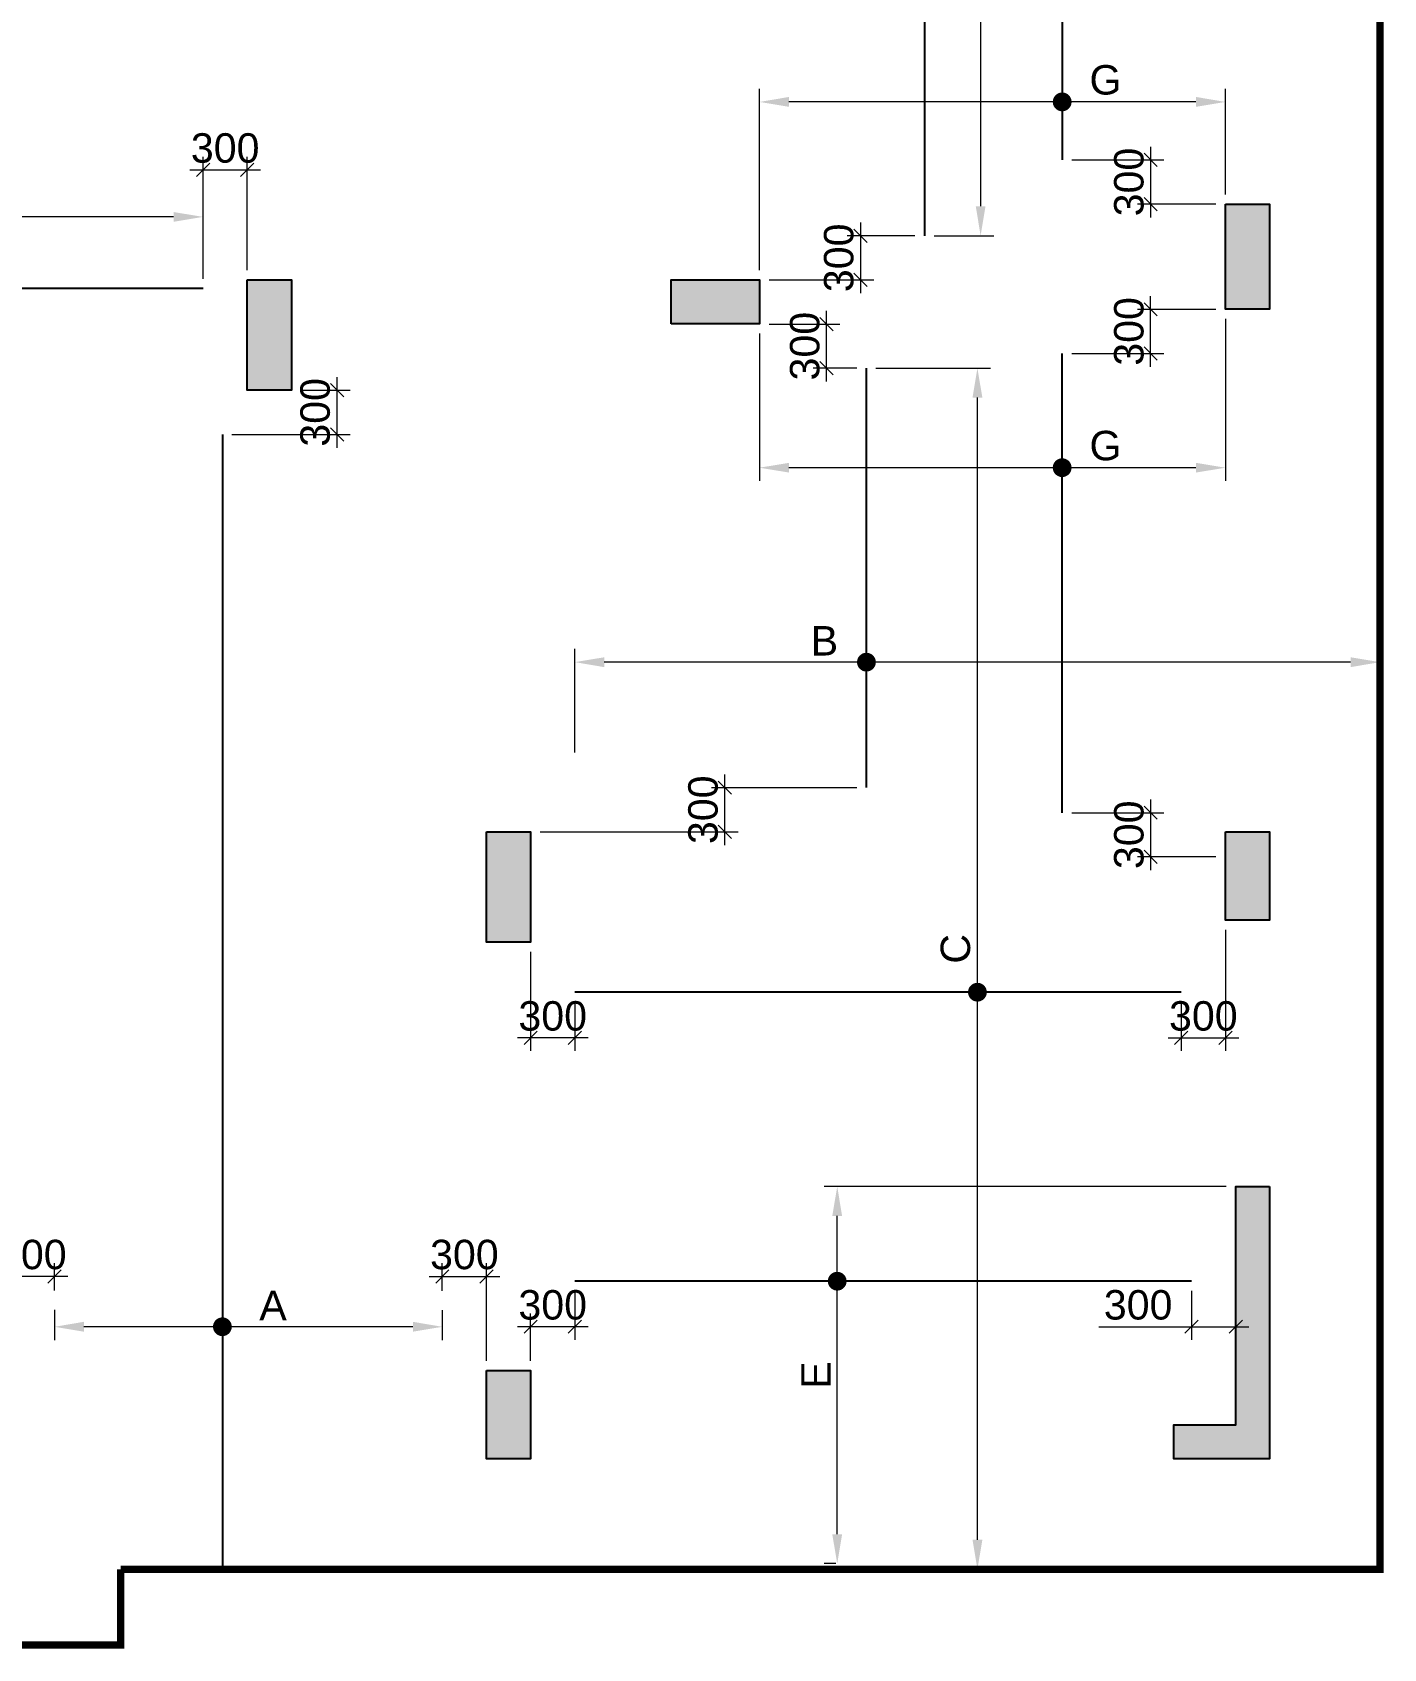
# Model space of a CAD drawing. Header units: millimetres. Extents: x 1123469 to 1752051, y -126924 to 196924.
# Drawn here: x 1631835 to 1641015, y 126439 to 137421 of the extents above; entities that cross this region are included whole.
import ezdxf

# ---------------------------------------------------------------- set-up
doc = ezdxf.new("R2010")
doc.units = ezdxf.units.MM
doc.header["$LTSCALE"] = 500
doc.header["$MEASUREMENT"] = 0
doc.header["$PDMODE"] = 34
doc.linetypes.add('CONTINOUS', pattern=[0])
doc.layers.get('Defpoints').update_dxf_attribs({"lineweight": 0})
for name, color, linetype in [('COL. DIM', 3, 'Continuous'), ('reinf.', 4, 'Continuous'), ('TOWER AREA COLUMN.', 6, 'Continuous')]:
    doc.layers.add(name, color=color, linetype=linetype)
for name, color, linetype, lineweight in [('CUT OUT', 1, 'Continuous', 13), ('dim-M', 1, 'Continuous', 15), ('FOOTING', 1, 'Continuous', 15), ('TOWER COL HATCH', 253, 'Continuous', 20)]:
    doc.layers.add(name, color=color, linetype=linetype, lineweight=lineweight)
doc.styles.add('3mm', font='arial.ttf')
doc.dimstyles.new('PARAMVEER', dxfattribs={"dimtxt": 200, "dimasz": 100, "dimexe": 0, "dimexo": 25, "dimgap": 10, "dimtad": 1, "dimdec": 0, "dimrnd": 5, "dimzin": 0, "dimdsep": 46, "dimtxsty": '3mm', "dimblk": 'OBLIQUE', "dimcen": 0.09, "dimdle": 75, "dimclrd": 1, "dimclre": 1, "dimclrt": 3, "dimadec": 0, "dimazin": 0, "dimtfac": 1, "dimtdec": 0, "dimtmove": 1, "dimatfit": 3, "dimfxl": 100, "dimtolj": 1, "dimtzin": 0, "dimlwd": 18, "dimlwe": 5, "dimarcsym": 0})

# ---------------------------------------------------------------- blocks, each defined once
blk = doc.blocks.new('3tgra')
at = {"layer": 'TOWER COL HATCH'}
h = blk.add_hatch(color=253, dxfattribs=at)
h.dxf.hatch_style = 1
h.paths.add_polyline_path([(1365941, 73232), (1365641, 73232), (1365641, 72517), (1365941, 72517)])
h = blk.add_hatch(color=253, dxfattribs=at)
h.dxf.hatch_style = 1
h.paths.add_polyline_path([(1369706, 72417), (1369706, 72717), (1369106, 72717), (1369106, 72417)])
h = blk.add_hatch(color=253, dxfattribs=at)
h.dxf.hatch_style = 1
h.paths.add_polyline_path([(1372586, 72717), (1372286, 72717), (1372286, 71967), (1372586, 71967)])
h = blk.add_hatch(color=253, dxfattribs=at)
h.dxf.hatch_style = 1
h.paths.add_polyline_path([(1365941, 68967), (1365641, 68967), (1365641, 68367), (1365941, 68367)])
h = blk.add_hatch(color=253, dxfattribs=at)
h.dxf.hatch_style = 1
h.paths.add_polyline_path([(1370961, 68967), (1370661, 68967), (1370661, 68217), (1370961, 68217)])
h = blk.add_hatch(color=253, dxfattribs=at)
h.dxf.hatch_style = 1
h.paths.add_polyline_path([(1365641, 66557), (1365641, 64707), (1366291, 64707), (1366291, 64937), (1365871, 64937), (1365871, 66557)])
h = blk.add_hatch(color=253, dxfattribs=at)
h.dxf.hatch_style = 1
h.paths.add_polyline_path([(1370961, 65307), (1370661, 65307), (1370661, 64707), (1370961, 64707)])
at = {"layer": 'TOWER AREA COLUMN.', "color": 4}
for points in [[(1365941, 73232), (1365641, 73232), (1365641, 72517), (1365941, 72517)], [(1369706, 72417), (1369706, 72717), (1369106, 72717), (1369106, 72417)], [(1372586, 72717), (1372286, 72717), (1372286, 71967), (1372586, 71967)], [(1365941, 68967), (1365641, 68967), (1365641, 68367), (1365941, 68367)], [(1370961, 68967), (1370661, 68967), (1370661, 68217), (1370961, 68217)], [(1370961, 65307), (1370661, 65307), (1370661, 64707), (1370961, 64707)]]:
    blk.add_lwpolyline(points, close=True, dxfattribs=at)
blk.add_lwpolyline([(1365641, 66557), (1365641, 64707), (1366291, 64707), (1366291, 64937), (1365871, 64937), (1365871, 66557), (1365641, 66557)], dxfattribs=at)
blk = doc.blocks.new('*D1159')
at = {"layer": 'COL. DIM', "color": 1, "linetype": 'CONTINOUS', "lineweight": 5, "ltscale": 10, "transparency": 16777216}
for p, q in [((1637961, 139499), (1638367, 139499)), ((1637961, 136039), (1638367, 136039))]:
    blk.add_line(p, q, dxfattribs=at)
at = {"layer": 'COL. DIM', "color": 1, "lineweight": 18, "ltscale": 10, "transparency": 16777216}
blk.add_line((1638277, 139299), (1638277, 136239), dxfattribs=at)
at = {"layer": 'COL. DIM', "color": 1, "ltscale": 10, "transparency": 16777216}
for points in [[(1638244, 139299), (1638310, 139299), (1638277, 139499)], [(1638244, 136239), (1638310, 136239), (1638277, 136039)]]:
    blk.add_solid(points, dxfattribs=at)
at = {"layer": 'Defpoints', "color": 0, "ltscale": 10, "transparency": 16777216}
for p in [(1637896, 139499), (1637896, 136039), (1638277, 136039)]:
    blk.add_point(p, dxfattribs=at)
at = {"layer": 'COL. DIM', "color": 3, "ltscale": 10, "transparency": 16777216, "insert": (1638132, 138812), "char_height": 200, "attachment_point": 5, "rotation": 90, "style": '3mm'}
blk.add_mtext('\\A1;B', dxfattribs=at)
blk = doc.blocks.new('_Oblique')
at = {"color": 0, "linetype": 'ByBlock', "lineweight": -2}
blk.add_line((-0.5, -0.5), (0.5, 0.5), dxfattribs=at)
blk = doc.blocks.new('*D1161')
at = {"layer": 'COL. DIM', "color": 1, "linetype": 'CONTINOUS', "lineweight": 5, "ltscale": 10, "transparency": 16777216}
for p, q in [((1634620, 128870), (1634620, 129058)), ((1634920, 128394), (1634920, 129058))]:
    blk.add_line(p, q, dxfattribs=at)
at = {"layer": 'COL. DIM', "color": 1, "lineweight": 18, "ltscale": 10, "transparency": 16777216}
blk.add_line((1634530, 128968), (1635010, 128968), dxfattribs=at)
at = {"layer": 'Defpoints', "color": 0, "ltscale": 10, "transparency": 16777216}
for p in [(1634920, 128968), (1634620, 128805), (1634920, 128329)]:
    blk.add_point(p, dxfattribs=at)
at = {"layer": 'COL. DIM', "color": 1, "lineweight": 18, "ltscale": 10, "transparency": 16777216, "xscale": 90, "yscale": 90, "zscale": 90, "rotation": 180}
blk.add_blockref('_Oblique', (1634620, 128968), dxfattribs=at)
at = {"layer": 'COL. DIM', "color": 1, "lineweight": 18, "ltscale": 10, "transparency": 16777216, "xscale": 90, "yscale": 90, "zscale": 90}
blk.add_blockref('_Oblique', (1634920, 128968), dxfattribs=at)
at = {"layer": 'COL. DIM', "color": 3, "ltscale": 10, "transparency": 16777216, "insert": (1634770, 129116), "char_height": 200, "attachment_point": 5, "style": '3mm'}
blk.add_mtext('\\A1;300', dxfattribs=at)
blk = doc.blocks.new('*D1162')
at = {"layer": 'COL. DIM', "color": 1, "linetype": 'CONTINOUS', "lineweight": 5, "ltscale": 10, "transparency": 16777216}
for p, q in [((1631685, 127994), (1631685, 129058)), ((1631985, 128872), (1631985, 129058))]:
    blk.add_line(p, q, dxfattribs=at)
at = {"layer": 'COL. DIM', "color": 1, "lineweight": 18, "ltscale": 10, "transparency": 16777216}
blk.add_line((1632075, 128968), (1631595, 128968), dxfattribs=at)
at = {"layer": 'Defpoints', "color": 0, "ltscale": 10, "transparency": 16777216}
for p in [(1631685, 128968), (1631985, 128807), (1631685, 127929)]:
    blk.add_point(p, dxfattribs=at)
at = {"layer": 'COL. DIM', "color": 1, "lineweight": 18, "ltscale": 10, "transparency": 16777216, "xscale": 90, "yscale": 90, "zscale": 90, "rotation": 180}
blk.add_blockref('_Oblique', (1631685, 128968), dxfattribs=at)
at = {"layer": 'COL. DIM', "color": 1, "lineweight": 18, "ltscale": 10, "transparency": 16777216, "xscale": 90, "yscale": 90, "zscale": 90}
blk.add_blockref('_Oblique', (1631985, 128968), dxfattribs=at)
at = {"layer": 'COL. DIM', "color": 3, "ltscale": 10, "transparency": 16777216, "insert": (1631835, 129116), "char_height": 200, "attachment_point": 5, "style": '3mm'}
blk.add_mtext('\\A1;300', dxfattribs=at)
blk = doc.blocks.new('*D1163')
at = {"layer": 'COL. DIM', "color": 1, "lineweight": 18, "ltscale": 10, "transparency": 16777216}
blk.add_line((1633905, 134599), (1633905, 135079), dxfattribs=at)
at = {"layer": 'COL. DIM', "color": 1, "linetype": 'CONTINOUS', "lineweight": 5, "ltscale": 10, "transparency": 16777216}
for p, q in [((1633660, 134989), (1633995, 134989)), ((1633191, 134689), (1633995, 134689))]:
    blk.add_line(p, q, dxfattribs=at)
at = {"layer": 'Defpoints', "color": 0, "ltscale": 10, "transparency": 16777216}
for p in [(1633595, 134989), (1633905, 134989), (1633126, 134689)]:
    blk.add_point(p, dxfattribs=at)
at = {"layer": 'COL. DIM', "color": 1, "lineweight": 18, "ltscale": 10, "transparency": 16777216, "xscale": 90, "yscale": 90, "zscale": 90}
for p, rotation in [((1633905, 134989), 90), ((1633905, 134689), 270)]:
    blk.add_blockref('_Oblique', p, dxfattribs=dict(at, rotation=rotation))
at = {"layer": 'COL. DIM', "color": 3, "ltscale": 10, "transparency": 16777216, "insert": (1633757, 134839), "char_height": 200, "attachment_point": 5, "rotation": 90, "style": '3mm'}
blk.add_mtext('\\A1;300', dxfattribs=at)
blk = doc.blocks.new('*D1168')
at = {"layer": 'COL. DIM', "color": 1, "linetype": 'CONTINOUS', "lineweight": 5, "ltscale": 10, "transparency": 16777216}
for p, q in [((1632995, 135747), (1632995, 136576)), ((1633295, 135804), (1633295, 136576))]:
    blk.add_line(p, q, dxfattribs=at)
at = {"layer": 'COL. DIM', "color": 1, "lineweight": 18, "ltscale": 10, "transparency": 16777216}
blk.add_line((1632905, 136486), (1633385, 136486), dxfattribs=at)
at = {"layer": 'Defpoints', "color": 0, "ltscale": 10, "transparency": 16777216}
for p in [(1633295, 136486), (1633295, 135739), (1632995, 135682)]:
    blk.add_point(p, dxfattribs=at)
at = {"layer": 'COL. DIM', "color": 1, "lineweight": 18, "ltscale": 10, "transparency": 16777216, "xscale": 90, "yscale": 90, "zscale": 90, "rotation": 180}
blk.add_blockref('_Oblique', (1632995, 136486), dxfattribs=at)
at = {"layer": 'COL. DIM', "color": 1, "lineweight": 18, "ltscale": 10, "transparency": 16777216, "xscale": 90, "yscale": 90, "zscale": 90}
blk.add_blockref('_Oblique', (1633295, 136486), dxfattribs=at)
at = {"layer": 'COL. DIM', "color": 3, "ltscale": 10, "transparency": 16777216, "insert": (1633145, 136634), "char_height": 200, "attachment_point": 5, "style": '3mm'}
blk.add_mtext('\\A1;300', dxfattribs=at)
blk = doc.blocks.new('*D1204')
at = {"layer": 'COL. DIM', "color": 1, "linetype": 'CONTINOUS', "lineweight": 5, "ltscale": 10, "transparency": 16777216}
for p, q in [((1628495, 135747), (1628495, 136257)), ((1632995, 135747), (1632995, 136257))]:
    blk.add_line(p, q, dxfattribs=at)
at = {"layer": 'COL. DIM', "color": 1, "lineweight": 18, "ltscale": 10, "transparency": 16777216}
blk.add_line((1632795, 136167), (1628695, 136167), dxfattribs=at)
at = {"layer": 'COL. DIM', "color": 1, "ltscale": 10, "transparency": 16777216}
for points in [[(1628695, 136200), (1628695, 136134), (1628495, 136167)], [(1632795, 136200), (1632795, 136134), (1632995, 136167)]]:
    blk.add_solid(points, dxfattribs=at)
at = {"layer": 'Defpoints', "color": 0, "ltscale": 10, "transparency": 16777216}
for p in [(1628495, 136167), (1628495, 135682), (1632995, 135682)]:
    blk.add_point(p, dxfattribs=at)
at = {"layer": 'COL. DIM', "color": 3, "ltscale": 10, "transparency": 16777216, "insert": (1630020, 136316), "char_height": 200, "width": 21.48, "attachment_point": 5, "style": '3mm'}
blk.add_mtext('\\A1;C', dxfattribs=at)
blk = doc.blocks.new('*D1205')
at = {"layer": 'COL. DIM', "color": 1, "linetype": 'CONTINOUS', "lineweight": 5, "ltscale": 10, "transparency": 16777216}
for p, q in [((1631985, 128742), (1631985, 128536)), ((1634620, 128740), (1634620, 128536))]:
    blk.add_line(p, q, dxfattribs=at)
at = {"layer": 'COL. DIM', "color": 1, "lineweight": 18, "ltscale": 10, "transparency": 16777216}
blk.add_line((1634420, 128626), (1632185, 128626), dxfattribs=at)
at = {"layer": 'COL. DIM', "color": 1, "ltscale": 10, "transparency": 16777216}
for points in [[(1632185, 128660), (1632185, 128593), (1631985, 128626)], [(1634420, 128660), (1634420, 128593), (1634620, 128626)]]:
    blk.add_solid(points, dxfattribs=at)
at = {"layer": 'Defpoints', "color": 0, "ltscale": 10, "transparency": 16777216}
for p in [(1631985, 128807), (1634620, 128805), (1631985, 128626)]:
    blk.add_point(p, dxfattribs=at)
at = {"layer": 'COL. DIM', "color": 3, "ltscale": 10, "transparency": 16777216, "insert": (1633470, 128771), "char_height": 200, "width": 21.48, "attachment_point": 5, "style": '3mm'}
blk.add_mtext('\\A1;A', dxfattribs=at)
blk = doc.blocks.new('*D1222')
at = {"layer": 'COL. DIM', "color": 1, "linetype": 'CONTINOUS', "lineweight": 5, "ltscale": 10, "transparency": 16777216}
for p, q in [((1636775, 135804), (1636775, 137038)), ((1639940, 136319), (1639940, 137038))]:
    blk.add_line(p, q, dxfattribs=at)
at = {"layer": 'COL. DIM', "color": 1, "lineweight": 18, "ltscale": 10, "transparency": 16777216}
blk.add_line((1639740, 136948), (1636975, 136948), dxfattribs=at)
at = {"layer": 'COL. DIM', "color": 1, "ltscale": 10, "transparency": 16777216}
for points in [[(1636975, 136982), (1636975, 136915), (1636775, 136948)], [(1639740, 136982), (1639740, 136915), (1639940, 136948)]]:
    blk.add_solid(points, dxfattribs=at)
at = {"layer": 'Defpoints', "color": 0, "ltscale": 10, "transparency": 16777216}
for p in [(1636775, 136948), (1639940, 136254), (1636775, 135739)]:
    blk.add_point(p, dxfattribs=at)
at = {"layer": 'COL. DIM', "color": 3, "ltscale": 10, "transparency": 16777216, "insert": (1639125, 137097), "char_height": 200, "width": 21.48, "attachment_point": 5, "style": '3mm'}
blk.add_mtext('\\A1;G', dxfattribs=at)
blk = doc.blocks.new('*D1230')
at = {"layer": 'COL. DIM', "color": 1, "lineweight": 18, "ltscale": 10, "transparency": 16777216}
blk.add_line((1639432, 136644), (1639432, 136164), dxfattribs=at)
at = {"layer": 'COL. DIM', "color": 1, "linetype": 'CONTINOUS', "lineweight": 5, "ltscale": 10, "transparency": 16777216}
for p, q in [((1638896, 136554), (1639522, 136554)), ((1639875, 136254), (1639342, 136254))]:
    blk.add_line(p, q, dxfattribs=at)
at = {"layer": 'Defpoints', "color": 0, "ltscale": 10, "transparency": 16777216}
for p in [(1638831, 136554), (1639432, 136254), (1639940, 136254)]:
    blk.add_point(p, dxfattribs=at)
at = {"layer": 'COL. DIM', "color": 1, "lineweight": 18, "ltscale": 10, "transparency": 16777216, "xscale": 90, "yscale": 90, "zscale": 90}
for p, rotation in [((1639432, 136554), 90), ((1639432, 136254), 270)]:
    blk.add_blockref('_Oblique', p, dxfattribs=dict(at, rotation=rotation))
at = {"layer": 'COL. DIM', "color": 3, "ltscale": 10, "transparency": 16777216, "insert": (1639285, 136404), "char_height": 200, "attachment_point": 5, "rotation": 90, "style": '3mm'}
blk.add_mtext('\\A1;300', dxfattribs=at)
blk = doc.blocks.new('*D1232')
at = {"layer": 'COL. DIM', "color": 1, "linetype": 'CONTINOUS', "lineweight": 5, "ltscale": 10, "transparency": 16777216}
for p, q in [((1639940, 131324), (1639940, 130500)), ((1639640, 130835), (1639640, 130500))]:
    blk.add_line(p, q, dxfattribs=at)
at = {"layer": 'COL. DIM', "color": 1, "lineweight": 18, "ltscale": 10, "transparency": 16777216}
blk.add_line((1639550, 130590), (1640030, 130590), dxfattribs=at)
at = {"layer": 'Defpoints', "color": 0, "ltscale": 10, "transparency": 16777216}
for p in [(1639940, 131389), (1639640, 130900), (1639940, 130590)]:
    blk.add_point(p, dxfattribs=at)
at = {"layer": 'COL. DIM', "color": 1, "lineweight": 18, "ltscale": 10, "transparency": 16777216, "xscale": 90, "yscale": 90, "zscale": 90, "rotation": 180}
blk.add_blockref('_Oblique', (1639640, 130590), dxfattribs=at)
at = {"layer": 'COL. DIM', "color": 1, "lineweight": 18, "ltscale": 10, "transparency": 16777216, "xscale": 90, "yscale": 90, "zscale": 90}
blk.add_blockref('_Oblique', (1639940, 130590), dxfattribs=at)
at = {"layer": 'COL. DIM', "color": 3, "ltscale": 10, "transparency": 16777216, "insert": (1639790, 130737), "char_height": 200, "attachment_point": 5, "style": '3mm'}
blk.add_mtext('\\A1;300', dxfattribs=at)
blk = doc.blocks.new('*D1233')
at = {"layer": 'COL. DIM', "color": 1, "linetype": 'CONTINOUS', "lineweight": 5, "ltscale": 10, "transparency": 16777216}
for p, q in [((1637566, 135139), (1638345, 135139)), ((1638246, 126979), (1638165, 126979))]:
    blk.add_line(p, q, dxfattribs=at)
at = {"layer": 'COL. DIM', "color": 1, "lineweight": 18, "ltscale": 10, "transparency": 16777216}
blk.add_line((1638255, 127179), (1638255, 134939), dxfattribs=at)
at = {"layer": 'COL. DIM', "color": 1, "ltscale": 10, "transparency": 16777216}
for points in [[(1638222, 134939), (1638289, 134939), (1638255, 135139)], [(1638222, 127179), (1638289, 127179), (1638255, 126979)]]:
    blk.add_solid(points, dxfattribs=at)
at = {"layer": 'Defpoints', "color": 0, "ltscale": 10, "transparency": 16777216}
for p in [(1637501, 135139), (1638255, 135139), (1638311, 126979)]:
    blk.add_point(p, dxfattribs=at)
at = {"layer": 'COL. DIM', "color": 3, "ltscale": 10, "transparency": 16777216, "insert": (1638107, 131194), "char_height": 200, "attachment_point": 5, "rotation": 90, "style": '3mm'}
blk.add_mtext('\\A1;C', dxfattribs=at)
blk = doc.blocks.new('*D1234')
at = {"layer": 'COL. DIM', "color": 1, "linetype": 'CONTINOUS', "lineweight": 5, "ltscale": 10, "transparency": 16777216}
for p, q in [((1635220, 131174), (1635220, 130500)), ((1635520, 130835), (1635520, 130500))]:
    blk.add_line(p, q, dxfattribs=at)
at = {"layer": 'COL. DIM', "color": 1, "lineweight": 18, "ltscale": 10, "transparency": 16777216}
blk.add_line((1635610, 130590), (1635130, 130590), dxfattribs=at)
at = {"layer": 'Defpoints', "color": 0, "ltscale": 10, "transparency": 16777216}
for p in [(1635220, 131239), (1635520, 130900), (1635220, 130590)]:
    blk.add_point(p, dxfattribs=at)
at = {"layer": 'COL. DIM', "color": 1, "lineweight": 18, "ltscale": 10, "transparency": 16777216, "xscale": 90, "yscale": 90, "zscale": 90, "rotation": 180}
blk.add_blockref('_Oblique', (1635220, 130590), dxfattribs=at)
at = {"layer": 'COL. DIM', "color": 1, "lineweight": 18, "ltscale": 10, "transparency": 16777216, "xscale": 90, "yscale": 90, "zscale": 90}
blk.add_blockref('_Oblique', (1635520, 130590), dxfattribs=at)
at = {"layer": 'COL. DIM', "color": 3, "ltscale": 10, "transparency": 16777216, "insert": (1635370, 130737), "char_height": 200, "attachment_point": 5, "style": '3mm'}
blk.add_mtext('\\A1;300', dxfattribs=at)
blk = doc.blocks.new('*D1235')
at = {"layer": 'COL. DIM', "color": 1, "linetype": 'CONTINOUS', "lineweight": 5, "ltscale": 10, "transparency": 16777216}
for p, q in [((1635520, 132529), (1635520, 133232)), ((1640990, 132529), (1640990, 133232))]:
    blk.add_line(p, q, dxfattribs=at)
at = {"layer": 'COL. DIM', "color": 1, "lineweight": 18, "ltscale": 10, "transparency": 16777216}
blk.add_line((1640790, 133142), (1635720, 133142), dxfattribs=at)
at = {"layer": 'COL. DIM', "color": 1, "ltscale": 10, "transparency": 16777216}
for points in [[(1635720, 133175), (1635720, 133108), (1635520, 133142)], [(1640790, 133175), (1640790, 133108), (1640990, 133142)]]:
    blk.add_solid(points, dxfattribs=at)
at = {"layer": 'Defpoints', "color": 0, "ltscale": 10, "transparency": 16777216}
for p in [(1635520, 133142), (1635520, 132464), (1640990, 132464)]:
    blk.add_point(p, dxfattribs=at)
at = {"layer": 'COL. DIM', "color": 3, "ltscale": 10, "transparency": 16777216, "insert": (1637216, 133287), "char_height": 200, "width": 21.48, "attachment_point": 5, "style": '3mm'}
blk.add_mtext('\\A1;B', dxfattribs=at)
blk = doc.blocks.new('*D1236')
at = {"layer": 'COL. DIM', "color": 1, "lineweight": 18, "ltscale": 10, "transparency": 16777216}
blk.add_line((1636539, 131899), (1636539, 132379), dxfattribs=at)
at = {"layer": 'COL. DIM', "color": 1, "linetype": 'CONTINOUS', "lineweight": 5, "ltscale": 10, "transparency": 16777216}
for p, q in [((1637436, 132289), (1636449, 132289)), ((1635285, 131989), (1636629, 131989))]:
    blk.add_line(p, q, dxfattribs=at)
at = {"layer": 'Defpoints', "color": 0, "ltscale": 10, "transparency": 16777216}
for p in [(1636539, 132289), (1637501, 132289), (1635220, 131989)]:
    blk.add_point(p, dxfattribs=at)
at = {"layer": 'COL. DIM', "color": 1, "lineweight": 18, "ltscale": 10, "transparency": 16777216, "xscale": 90, "yscale": 90, "zscale": 90}
for p, rotation in [((1636539, 132289), 90), ((1636539, 131989), 270)]:
    blk.add_blockref('_Oblique', p, dxfattribs=dict(at, rotation=rotation))
at = {"layer": 'COL. DIM', "color": 3, "ltscale": 10, "transparency": 16777216, "insert": (1636392, 132139), "char_height": 200, "attachment_point": 5, "rotation": 90, "style": '3mm'}
blk.add_mtext('\\A1;300', dxfattribs=at)
blk = doc.blocks.new('*D1237')
at = {"layer": 'COL. DIM', "color": 1, "linetype": 'CONTINOUS', "lineweight": 5, "ltscale": 10, "transparency": 16777216}
for p, q in [((1639940, 135474), (1639940, 134373)), ((1636775, 135374), (1636775, 134373))]:
    blk.add_line(p, q, dxfattribs=at)
at = {"layer": 'COL. DIM', "color": 1, "lineweight": 18, "ltscale": 10, "transparency": 16777216}
blk.add_line((1639740, 134463), (1636975, 134463), dxfattribs=at)
at = {"layer": 'COL. DIM', "color": 1, "ltscale": 10, "transparency": 16777216}
for points in [[(1636975, 134496), (1636975, 134430), (1636775, 134463)], [(1639740, 134496), (1639740, 134430), (1639940, 134463)]]:
    blk.add_solid(points, dxfattribs=at)
at = {"layer": 'Defpoints', "color": 0, "ltscale": 10, "transparency": 16777216}
for p in [(1639940, 135539), (1636775, 135439), (1636775, 134463)]:
    blk.add_point(p, dxfattribs=at)
at = {"layer": 'COL. DIM', "color": 3, "ltscale": 10, "transparency": 16777216, "insert": (1639125, 134612), "char_height": 200, "width": 21.48, "attachment_point": 5, "style": '3mm'}
blk.add_mtext('\\A1;G', dxfattribs=at)
blk = doc.blocks.new('*D1238')
at = {"layer": 'COL. DIM', "color": 1, "lineweight": 18, "ltscale": 10, "transparency": 16777216}
blk.add_line((1639432, 135149), (1639432, 135629), dxfattribs=at)
at = {"layer": 'COL. DIM', "color": 1, "linetype": 'CONTINOUS', "lineweight": 5, "ltscale": 10, "transparency": 16777216}
for p, q in [((1639875, 135539), (1639342, 135539)), ((1638896, 135239), (1639522, 135239))]:
    blk.add_line(p, q, dxfattribs=at)
at = {"layer": 'Defpoints', "color": 0, "ltscale": 10, "transparency": 16777216}
for p in [(1639432, 135539), (1639940, 135539), (1638831, 135239)]:
    blk.add_point(p, dxfattribs=at)
at = {"layer": 'COL. DIM', "color": 1, "lineweight": 18, "ltscale": 10, "transparency": 16777216, "xscale": 90, "yscale": 90, "zscale": 90}
for p, rotation in [((1639432, 135539), 90), ((1639432, 135239), 270)]:
    blk.add_blockref('_Oblique', p, dxfattribs=dict(at, rotation=rotation))
at = {"layer": 'COL. DIM', "color": 3, "ltscale": 10, "transparency": 16777216, "insert": (1639285, 135389), "char_height": 200, "attachment_point": 5, "rotation": 90, "style": '3mm'}
blk.add_mtext('\\A1;300', dxfattribs=at)
blk = doc.blocks.new('*D1239')
at = {"layer": 'COL. DIM', "color": 1, "linetype": 'CONTINOUS', "lineweight": 5, "ltscale": 10, "transparency": 16777216}
for p, q in [((1638896, 132119), (1639522, 132119)), ((1639875, 131819), (1639342, 131819))]:
    blk.add_line(p, q, dxfattribs=at)
at = {"layer": 'COL. DIM', "color": 1, "lineweight": 18, "ltscale": 10, "transparency": 16777216}
blk.add_line((1639432, 132209), (1639432, 131729), dxfattribs=at)
at = {"layer": 'Defpoints', "color": 0, "ltscale": 10, "transparency": 16777216}
for p in [(1638831, 132119), (1639432, 131819), (1639940, 131819)]:
    blk.add_point(p, dxfattribs=at)
at = {"layer": 'COL. DIM', "color": 1, "lineweight": 18, "ltscale": 10, "transparency": 16777216, "xscale": 90, "yscale": 90, "zscale": 90}
for p, rotation in [((1639432, 132119), 90), ((1639432, 131819), 270)]:
    blk.add_blockref('_Oblique', p, dxfattribs=dict(at, rotation=rotation))
at = {"layer": 'COL. DIM', "color": 3, "ltscale": 10, "transparency": 16777216, "insert": (1639285, 131969), "char_height": 200, "attachment_point": 5, "rotation": 90, "style": '3mm'}
blk.add_mtext('\\A1;300', dxfattribs=at)
blk = doc.blocks.new('*D1240')
at = {"layer": 'COL. DIM', "color": 1, "lineweight": 18, "ltscale": 10, "transparency": 16777216}
blk.add_line((1637230, 135049), (1637230, 135529), dxfattribs=at)
at = {"layer": 'COL. DIM', "color": 1, "linetype": 'CONTINOUS', "lineweight": 5, "ltscale": 10, "transparency": 16777216}
for p, q in [((1636840, 135439), (1637320, 135439)), ((1637436, 135139), (1637140, 135139))]:
    blk.add_line(p, q, dxfattribs=at)
at = {"layer": 'Defpoints', "color": 0, "ltscale": 10, "transparency": 16777216}
for p in [(1636775, 135439), (1637230, 135439), (1637501, 135139)]:
    blk.add_point(p, dxfattribs=at)
at = {"layer": 'COL. DIM', "color": 1, "lineweight": 18, "ltscale": 10, "transparency": 16777216, "xscale": 90, "yscale": 90, "zscale": 90}
for p, rotation in [((1637230, 135439), 90), ((1637230, 135139), 270)]:
    blk.add_blockref('_Oblique', p, dxfattribs=dict(at, rotation=rotation))
at = {"layer": 'COL. DIM', "color": 3, "ltscale": 10, "transparency": 16777216, "insert": (1637083, 135289), "char_height": 200, "attachment_point": 5, "rotation": 90, "style": '3mm'}
blk.add_mtext('\\A1;300', dxfattribs=at)
blk = doc.blocks.new('*D1241')
at = {"layer": 'COL. DIM', "color": 1, "lineweight": 18, "ltscale": 10, "transparency": 16777216}
blk.add_line((1637461, 136129), (1637461, 135649), dxfattribs=at)
at = {"layer": 'COL. DIM', "color": 1, "linetype": 'CONTINOUS', "lineweight": 5, "ltscale": 10, "transparency": 16777216}
for p, q in [((1637831, 136039), (1637371, 136039)), ((1636840, 135739), (1637551, 135739))]:
    blk.add_line(p, q, dxfattribs=at)
at = {"layer": 'Defpoints', "color": 0, "ltscale": 10, "transparency": 16777216}
for p in [(1637896, 136039), (1636775, 135739), (1637461, 135739)]:
    blk.add_point(p, dxfattribs=at)
at = {"layer": 'COL. DIM', "color": 1, "lineweight": 18, "ltscale": 10, "transparency": 16777216, "xscale": 90, "yscale": 90, "zscale": 90}
for p, rotation in [((1637461, 136039), 90), ((1637461, 135739), 270)]:
    blk.add_blockref('_Oblique', p, dxfattribs=dict(at, rotation=rotation))
at = {"layer": 'COL. DIM', "color": 3, "ltscale": 10, "transparency": 16777216, "insert": (1637314, 135889), "char_height": 200, "attachment_point": 5, "rotation": 90, "style": '3mm'}
blk.add_mtext('\\A1;300', dxfattribs=at)
blk = doc.blocks.new('*D1908')
at = {"layer": 'COL. DIM', "color": 1, "linetype": 'CONTINOUS', "lineweight": 5, "ltscale": 10, "transparency": 16777216}
for p, q in [((1639710, 128871), (1639710, 128537)), ((1640010, 128871), (1640010, 128537))]:
    blk.add_line(p, q, dxfattribs=at)
at = {"layer": 'COL. DIM', "color": 1, "lineweight": 18, "ltscale": 10, "transparency": 16777216}
for p, q in [((1639081, 128627), (1639710, 128627)), ((1639620, 128627), (1640100, 128627))]:
    blk.add_line(p, q, dxfattribs=at)
at = {"layer": 'Defpoints', "color": 0, "ltscale": 10, "transparency": 16777216}
for p in [(1639710, 128936), (1640010, 128936), (1640010, 128627)]:
    blk.add_point(p, dxfattribs=at)
at = {"layer": 'COL. DIM', "color": 1, "lineweight": 18, "ltscale": 10, "transparency": 16777216, "xscale": 90, "yscale": 90, "zscale": 90, "rotation": 180}
blk.add_blockref('_Oblique', (1639710, 128627), dxfattribs=at)
at = {"layer": 'COL. DIM', "color": 1, "lineweight": 18, "ltscale": 10, "transparency": 16777216, "xscale": 90, "yscale": 90, "zscale": 90}
blk.add_blockref('_Oblique', (1640010, 128627), dxfattribs=at)
at = {"layer": 'COL. DIM', "color": 3, "ltscale": 10, "transparency": 16777216, "insert": (1639347, 128774), "char_height": 200, "attachment_point": 5, "style": '3mm'}
blk.add_mtext('\\A1;300', dxfattribs=at)
blk = doc.blocks.new('*D1909')
at = {"layer": 'COL. DIM', "color": 1, "linetype": 'CONTINOUS', "lineweight": 5, "ltscale": 10, "transparency": 16777216}
for p, q in [((1635520, 128871), (1635520, 128537)), ((1635220, 128394), (1635220, 128717))]:
    blk.add_line(p, q, dxfattribs=at)
at = {"layer": 'COL. DIM', "color": 1, "lineweight": 18, "ltscale": 10, "transparency": 16777216}
blk.add_line((1635610, 128627), (1635130, 128627), dxfattribs=at)
at = {"layer": 'Defpoints', "color": 0, "ltscale": 10, "transparency": 16777216}
for p in [(1635520, 128936), (1635220, 128627), (1635220, 128329)]:
    blk.add_point(p, dxfattribs=at)
at = {"layer": 'COL. DIM', "color": 1, "lineweight": 18, "ltscale": 10, "transparency": 16777216, "xscale": 90, "yscale": 90, "zscale": 90, "rotation": 180}
blk.add_blockref('_Oblique', (1635220, 128627), dxfattribs=at)
at = {"layer": 'COL. DIM', "color": 1, "lineweight": 18, "ltscale": 10, "transparency": 16777216, "xscale": 90, "yscale": 90, "zscale": 90}
blk.add_blockref('_Oblique', (1635520, 128627), dxfattribs=at)
at = {"layer": 'COL. DIM', "color": 3, "ltscale": 10, "transparency": 16777216, "insert": (1635370, 128774), "char_height": 200, "attachment_point": 5, "style": '3mm'}
blk.add_mtext('\\A1;300', dxfattribs=at)
blk = doc.blocks.new('*D1901')
at = {"layer": 'COL. DIM', "color": 1, "linetype": 'CONTINOUS', "lineweight": 5, "ltscale": 10, "transparency": 16777216}
for p, q in [((1639945, 129579), (1637213, 129579)), ((1637294, 127017), (1637213, 127017))]:
    blk.add_line(p, q, dxfattribs=at)
at = {"layer": 'COL. DIM', "color": 1, "lineweight": 18, "ltscale": 10, "transparency": 16777216}
blk.add_line((1637303, 127217), (1637303, 129379), dxfattribs=at)
at = {"layer": 'COL. DIM', "color": 1, "ltscale": 10, "transparency": 16777216}
for points in [[(1637269, 129379), (1637336, 129379), (1637303, 129579)], [(1637269, 127217), (1637336, 127217), (1637303, 127017)]]:
    blk.add_solid(points, dxfattribs=at)
at = {"layer": 'Defpoints', "color": 0, "ltscale": 10, "transparency": 16777216}
for p in [(1637303, 129579), (1640010, 129579), (1637359, 127017)]:
    blk.add_point(p, dxfattribs=at)
at = {"layer": 'COL. DIM', "color": 3, "ltscale": 10, "transparency": 16777216, "insert": (1637158, 128298), "char_height": 200, "attachment_point": 5, "rotation": 90, "style": '3mm'}
blk.add_mtext('\\A1;E', dxfattribs=at)

msp = doc.modelspace()

# ---------------------------------------------------------------- linework, layer by layer
at = {"layer": 'dim-M', "color": 4, "ltscale": 10, "const_width": 63.8}
for points in [[(1638862.9, 136948.4, -1), (1638799.1, 136948.4, -1)], [(1638862.9, 134463.2, 1), (1638799.1, 134463.2, 1)], [(1637533.1, 133141.8, 1), (1637469.3, 133141.8, 1)], [(1638287.1, 130899.5, 1), (1638223.3, 130899.5, 1)], [(1637334.5, 128936, 1), (1637270.8, 128936, 1)], [(1633157.9, 128626.4, -1), (1633094.2, 128626.4, -1)]]:
    msp.add_lwpolyline(points, format="xyb", close=True, dxfattribs=at)
at = {"layer": 'FOOTING', "color": 3, "ltscale": 10, "const_width": 50}
for points in [[(1588640, 155194.2), (1615380, 155194.2), (1615380, 156599.2), (1617075, 156599.2), (1617075, 157414.1), (1621025, 157414.1), (1621025, 158914.1), (1629900, 158914.1), (1629900, 148629.4), (1640990, 148629.4), (1640990, 126979.3), (1632435, 126979.3)], [(1632435, 126979.3), (1632435, 126464.3), (1623655, 126464.3), (1623655, 126979.3), (1615100, 126979.3), (1615100, 139394.2), (1588920, 139394.2)]]:
    msp.add_lwpolyline(points, dxfattribs=at)
at = {"layer": 'reinf.', "color": 4, "ltscale": 10}
for p, q in [((1637895.6, 139499.4), (1637895.6, 136039.3)), ((1638831, 139054.4), (1638831, 136554.3)), ((1638831, 132119.1), (1638831, 135239.3)), ((1637501.2, 132289.3), (1637501.2, 135139.3)), ((1633126.1, 134689.3), (1633126.1, 126979.3))]:
    msp.add_line(p, q, dxfattribs=at)
at = {"layer": 'reinf.', "color": 4, "ltscale": 1.4}
for p, q in [((1632995, 135681.6), (1628495, 135681.6)), ((1639640, 130899.5), (1635520, 130899.5)), ((1639710, 128936), (1635520.1, 128936))]:
    msp.add_line(p, q, dxfattribs=at)

# ---------------------------------------------------------------- block references
at = {"layer": 'CUT OUT', "color": 4, "xscale": -1}
msp.add_blockref('3tgra', (3005880.6, 63022.5), dxfattribs=at)

# ---------------------------------------------------------------- dimensions: what is measured, and where the dimension line sits
at = {"layer": 'COL. DIM', "color": 6, "ltscale": 10}
for base, p1, p2, angle, text, picture, middle in [((1638277.1, 136039.3), (1637895.6, 139499.4), (1637895.6, 136039.3), 90, 'B', '*D1159', (1638277.1, 138812.1)), ((1636774.9, 136948.4), (1639940, 136254.3), (1636774.9, 135739.3), 180, 'G', '*D1222', (1639124.9, 136948.4)), ((1628495, 136167.1), (1632995, 135681.6), (1628495, 135681.6), 180, 'C', '*D1204', (1630020.2, 136167.1)), ((1636774.9, 134463.2), (1639940, 135539.3), (1636774.9, 135439.3), 180, 'G', '*D1237', (1639124.9, 134463.2)), ((1638255.2, 135139.3), (1638311.2, 126979.3), (1637501.2, 135139.3), 270, 'C', '*D1233', (1638255.2, 131194.3)), ((1635520, 133141.8), (1640990, 132463.9), (1635520, 132463.9), 180, 'B', '*D1235', (1637216, 133141.8)), ((1637302.6, 129579.3), (1637358.6, 127017), (1640010, 129579.3), 270, 'E', '*D1901', (1637302.6, 128298.1)), ((1631985, 128626.4), (1634620, 128804.7), (1631985, 128807.2), 180, 'A', '*D1205', (1633470.3, 128626.4))]:
    dim = msp.add_linear_dim(base=base, p1=p1, p2=p2, angle=angle, text=text, dimstyle='PARAMVEER', override={"dimasz": 200, "dimexe": 90, "dimexo": 65, "dimgap": 45, "dimpost": '\\X', "dimsah": 1, "dimdle": 90, "dimfxl": 0.18, "dimarcsym": 1}, dxfattribs=at)
    dim.commit()
    dim.dimension.update_dxf_attribs({"geometry": picture, "text_midpoint": middle, "dimtype": 160})
for base, p1, p2, angle, picture, middle in [((1633295, 136486.5), (1632995, 135681.6), (1633295, 135739.3), 0, '*D1168', (1633145, 136486.5)), ((1639432.2, 136254.3), (1638831, 136554.3), (1639940, 136254.3), 90, '*D1230', (1639432.2, 136404.3)), ((1637461.1, 135739.3), (1637895.6, 136039.3), (1636774.9, 135739.3), 90, '*D1241', (1637461.1, 135889.3)), ((1639432, 135539.3), (1638831, 135239.3), (1639940, 135539.3), 270, '*D1238', (1639432, 135389.3)), ((1637230.1, 135439.3), (1637501.2, 135139.3), (1636774.9, 135439.3), 270, '*D1240', (1637230.1, 135289.3)), ((1633904.6, 134989.3), (1633126.1, 134689.3), (1633595, 134989.3), 270, '*D1163', (1633904.6, 134839.3)), ((1636539.1, 132289.3), (1635220, 131989.3), (1637501.2, 132289.3), 270, '*D1236', (1636539.1, 132139.3)), ((1639432.4, 131819.1), (1638831, 132119.1), (1639940, 131819.1), 90, '*D1239', (1639432.4, 131969.1)), ((1639940, 130590.3), (1639640, 130899.5), (1639940, 131389.3), 0, '*D1232', (1639790, 130590.3)), ((1635220, 130590.3), (1635520, 130899.5), (1635220, 131239.3), 180, '*D1234', (1635370, 130590.3)), ((1631685, 128968.3), (1631985, 128807.2), (1631685, 127929.3), 180, '*D1162', (1631835, 128968.3)), ((1634920, 128968.3), (1634620, 128804.7), (1634920, 128329.3), 0, '*D1161', (1634770, 128968.3)), ((1635220.1, 128626.7), (1635520.1, 128936), (1635220.1, 128329.3), 180, '*D1909', (1635370.1, 128626.7)), ((1640010, 128626.7), (1639710, 128936), (1640010, 128936), 0, '*D1908', (1639346.7, 128550.7))]:
    dim = msp.add_linear_dim(base=base, p1=p1, p2=p2, angle=angle, dimstyle='PARAMVEER', override={"dimasz": 90, "dimexe": 90, "dimexo": 65, "dimgap": 45, "dimpost": '\\X', "dimdle": 90, "dimfxl": 0.18, "dimarcsym": 1}, dxfattribs=at)
    dim.commit()
    dim.dimension.update_dxf_attribs({"geometry": picture, "text_midpoint": middle, "dimtype": 160})

doc.saveas('drawing.dxf')
